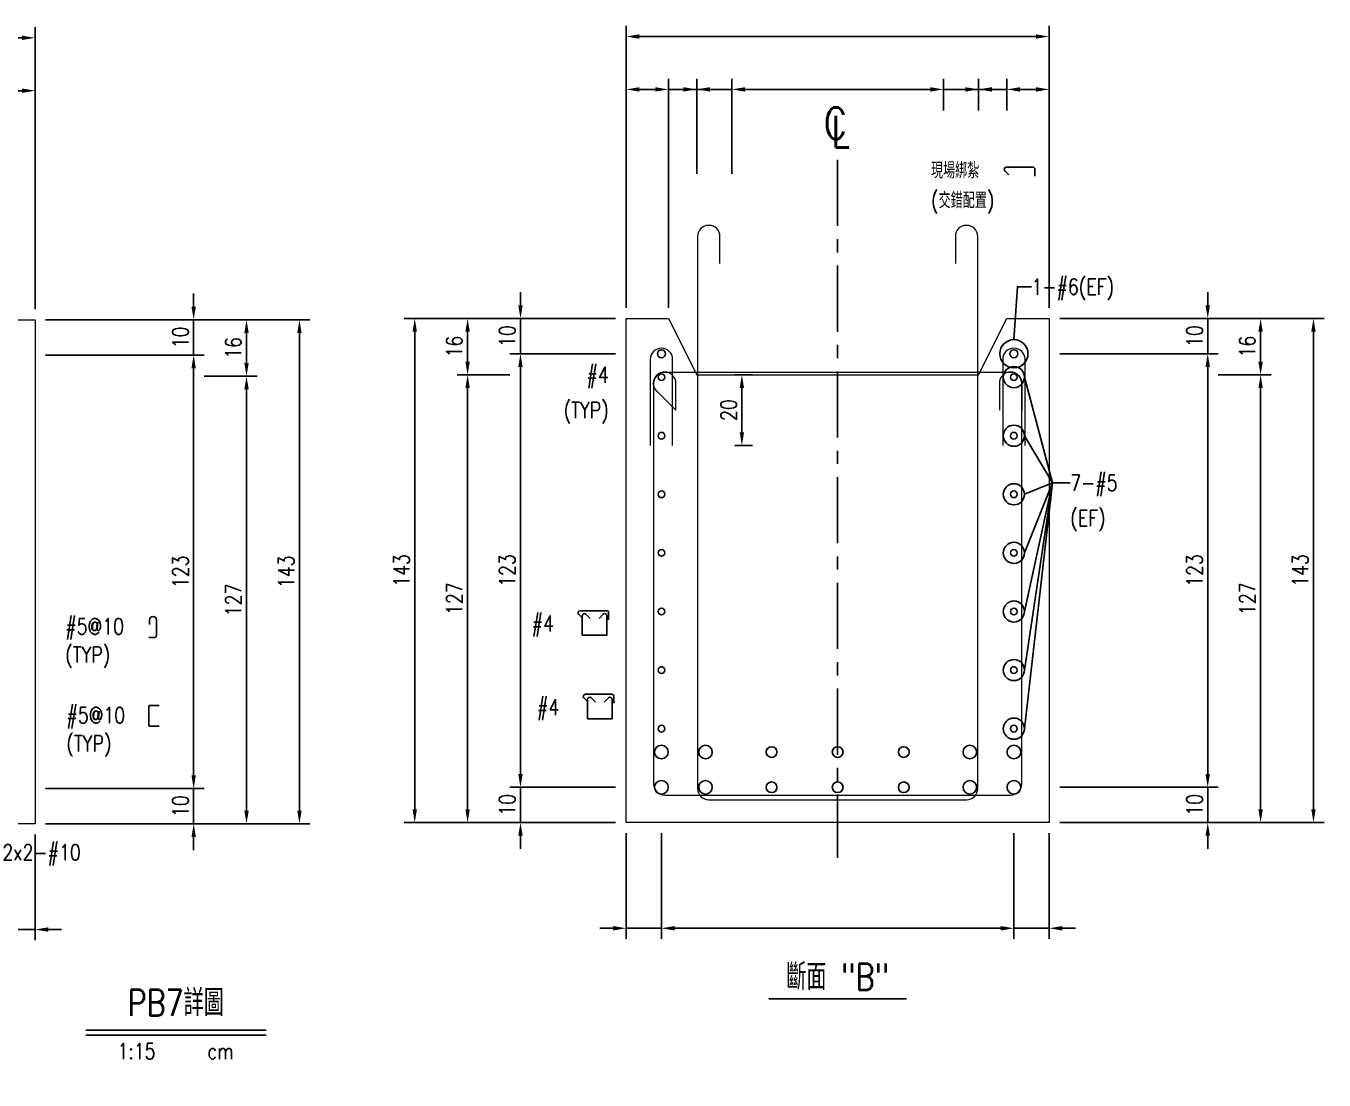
# Model space of a CAD drawing. Extents: x -4754 to 10419, y -19960 to 3841.
# Drawn here: x 10050.9 to 10419.3, y 1443.5 to 1742.6 of the extents above; entities that cross this region are included whole.
import ezdxf
from ezdxf.enums import TextEntityAlignment as Align

# ---------------------------------------------------------------- set-up
doc = ezdxf.new("R2010")
doc.units = 0
doc.header["$LTSCALE"] = 3
doc.linetypes.add('CENTER', pattern=[2, 1.25, -0.25, 0.25, -0.25])
doc.layers.get('0').update_dxf_attribs({"linetype": 'CONTINUOUS'})
doc.layers.add('HB_0', color=7, linetype='CONTINUOUS', transparency=0.5)
for name, color, linetype in [('HB_DIM', 1, 'CONTINUOUS'), ('HB_TXT_CTEXT', 2, 'CONTINUOUS'), ('鋼筋', 3, 'CONTINUOUS')]:
    doc.layers.add(name, color=color, linetype=linetype)
doc.styles.get("Standard").update_dxf_attribs({"font": 'ROMANS.shx', "width": 0.8, "bigfont": 'LCHINA.shx'})
doc.dimstyles.new('30', dxfattribs={"dimscale": 3, "dimtxt": 3, "dimasz": 2.5, "dimexe": 2, "dimexo": 2, "dimgap": 1, "dimtad": 1, "dimdsep": 46, "dimtxsty": 'Standard', "dimcen": 0, "dimclrd": 256, "dimclre": 256, "dimclrt": 2, "dimadec": 0, "dimazin": 0, "dimtfac": 1, "dimtix": 1, "dimtmove": 2, "dimatfit": 3, "dimfxl": 1, "dimtolj": 1, "dimtzin": 0, "dimarcsym": 0})

# ---------------------------------------------------------------- blocks, each defined once
blk = doc.blocks.new('beam_titleD')
at = {"layer": 'HB_TXT_CTEXT', "color": 3, "linetype": 'Continuous'}
blk.add_line((-25.6, 1.5), (25.6, 1.5), dxfattribs=at)
at = {"layer": 'HB_TXT_CTEXT', "color": 1, "linetype": 'Continuous'}
blk.add_line((-25.6, 0), (25.6, 0), dxfattribs=at)
at = {"color": 3, "linetype": 'Continuous', "width": 0.8}
blk.add_attdef('A', text='', height=7.5, dxfattribs=at).set_placement((-0.11, 9.63), align=Align.MIDDLE)
at = {"color": 2, "linetype": 'Continuous', "width": 0.8}
for tag, p in [('1:15', (-11.23, -4.5)), ('CM', (12.61, -4.49))]:
    blk.add_attdef(tag, text='', height=4.5, dxfattribs=at).set_placement(p, align=Align.MIDDLE)
blk = doc.blocks.new('*D937')
at = {"layer": 'HB_DIM', "linetype": 'Continuous', "lineweight": -2}
for p, q in [((9933.53, 1662.21), (9933.53, 1742.21)), ((10053.53, 1662.21), (10053.53, 1742.21)), ((9937.28, 1739.21), (10049.78, 1739.21))]:
    blk.add_line(p, q, dxfattribs=at)
at = {"layer": 'HB_DIM'}
for points in [[(9937.28, 1739.84), (9937.28, 1738.59), (9933.53, 1739.21)], [(10049.78, 1738.59), (10049.78, 1739.84), (10053.53, 1739.21)]]:
    blk.add_solid(points, dxfattribs=at)
at = {"layer": 'HB_DIM', "color": 2, "linetype": 'Continuous', "insert": (-3958.27, -1195.21), "char_height": 4.5, "attachment_point": 5, "rotation": 0}
blk.add_mtext('\\A1;120', dxfattribs=at)
blk = doc.blocks.new('*D944')
at = {"layer": 'HB_DIM', "linetype": 'Continuous', "lineweight": -2}
for p, q in [((10041.53, 1718.21), (10041.53, 1727.21)), ((10045.28, 1724.21), (10049.78, 1724.21)), ((10053.53, 1662.21), (10053.53, 1727.21))]:
    blk.add_line(p, q, dxfattribs=at)
at = {"layer": 'HB_DIM'}
for points in [[(10045.28, 1724.84), (10045.28, 1723.59), (10041.53, 1724.21)], [(10049.78, 1723.59), (10049.78, 1724.84), (10053.53, 1724.21)]]:
    blk.add_solid(points, dxfattribs=at)
at = {"layer": 'HB_DIM', "color": 2, "linetype": 'Continuous', "insert": (-3958.27, -1195.21), "char_height": 4.5, "attachment_point": 5, "rotation": 0}
blk.add_mtext('\\A1;12', dxfattribs=at)
blk = doc.blocks.new('*D947')
at = {"layer": 'HB_DIM', "linetype": 'Continuous', "lineweight": -2}
for p, q in [((10043.53, 1513.21), (10043.53, 1483.21)), ((10053.53, 1513.21), (10053.53, 1483.21)), ((10039.78, 1486.21), (10036.03, 1486.21)), ((10043.53, 1486.21), (10053.53, 1486.21)), ((10057.28, 1486.21), (10061.03, 1486.21))]:
    blk.add_line(p, q, dxfattribs=at)
at = {"layer": 'HB_DIM'}
for points in [[(10039.78, 1485.59), (10039.78, 1486.84), (10043.53, 1486.21)], [(10057.28, 1486.84), (10057.28, 1485.59), (10053.53, 1486.21)]]:
    blk.add_solid(points, dxfattribs=at)
at = {"layer": 'HB_DIM', "color": 2, "linetype": 'Continuous', "insert": (-3958.27, -1195.21), "char_height": 4.5, "attachment_point": 5, "rotation": 0}
blk.add_mtext('\\A1;10', dxfattribs=at)
blk = doc.blocks.new('*D954')
at = {"layer": 'HB_DIM', "linetype": 'Continuous', "lineweight": -2}
for p, q in [((10056.53, 1659.21), (10131.53, 1659.21)), ((10128.53, 1655.46), (10128.53, 1519.96)), ((10056.53, 1516.21), (10131.53, 1516.21))]:
    blk.add_line(p, q, dxfattribs=at)
at = {"layer": 'HB_DIM'}
for points in [[(10129.16, 1655.46), (10127.91, 1655.46), (10128.53, 1659.21)], [(10127.91, 1519.96), (10129.16, 1519.96), (10128.53, 1516.21)]]:
    blk.add_solid(points, dxfattribs=at)
at = {"layer": 'HB_DIM', "color": 2, "linetype": 'Continuous', "insert": (10124.78, 1587.71), "char_height": 4.5, "attachment_point": 5, "rotation": 90}
blk.add_mtext('\\A1;143', dxfattribs=at)
blk = doc.blocks.new('*D955')
at = {"layer": 'HB_DIM', "linetype": 'Continuous', "lineweight": -2}
for p, q in [((10101.53, 1659.21), (10116.53, 1659.21)), ((10113.53, 1655.46), (10113.53, 1646.96)), ((10101.53, 1643.21), (10116.53, 1643.21))]:
    blk.add_line(p, q, dxfattribs=at)
at = {"layer": 'HB_DIM'}
for points in [[(10114.16, 1655.46), (10112.91, 1655.46), (10113.53, 1659.21)], [(10112.91, 1646.96), (10114.16, 1646.96), (10113.53, 1643.21)]]:
    blk.add_solid(points, dxfattribs=at)
at = {"layer": 'HB_DIM', "color": 2, "linetype": 'Continuous', "insert": (10109.78, 1651.21), "char_height": 4.5, "attachment_point": 5, "rotation": 90}
blk.add_mtext('\\A1;16', dxfattribs=at)
blk = doc.blocks.new('*D956')
at = {"layer": 'HB_DIM', "linetype": 'Continuous', "lineweight": -2}
for p, q in [((10101.53, 1643.21), (10116.53, 1643.21)), ((10113.53, 1639.46), (10113.53, 1519.96)), ((10101.53, 1516.21), (10116.53, 1516.21))]:
    blk.add_line(p, q, dxfattribs=at)
at = {"layer": 'HB_DIM'}
for points in [[(10114.16, 1639.46), (10112.91, 1639.46), (10113.53, 1643.21)], [(10112.91, 1519.96), (10114.16, 1519.96), (10113.53, 1516.21)]]:
    blk.add_solid(points, dxfattribs=at)
at = {"layer": 'HB_DIM', "color": 2, "linetype": 'Continuous', "insert": (10109.78, 1579.71), "char_height": 4.5, "attachment_point": 5, "rotation": 90}
blk.add_mtext('\\A1;127', dxfattribs=at)
blk = doc.blocks.new('*D957')
at = {"layer": 'HB_DIM', "linetype": 'Continuous', "lineweight": -2}
for p, q in [((10098.53, 1662.96), (10098.53, 1666.71)), ((10056.53, 1659.21), (10101.53, 1659.21)), ((10098.53, 1659.21), (10098.53, 1649.21)), ((10056.53, 1649.21), (10101.53, 1649.21)), ((10098.53, 1645.46), (10098.53, 1641.71))]:
    blk.add_line(p, q, dxfattribs=at)
at = {"layer": 'HB_DIM'}
for points in [[(10097.91, 1662.96), (10099.16, 1662.96), (10098.53, 1659.21)], [(10099.16, 1645.46), (10097.91, 1645.46), (10098.53, 1649.21)]]:
    blk.add_solid(points, dxfattribs=at)
at = {"layer": 'HB_DIM', "color": 2, "linetype": 'Continuous', "insert": (10094.78, 1654.21), "char_height": 4.5, "attachment_point": 5, "rotation": 90}
blk.add_mtext('\\A1;10', dxfattribs=at)
blk = doc.blocks.new('*D958')
at = {"layer": 'HB_DIM', "linetype": 'Continuous', "lineweight": -2}
for p, q in [((10056.53, 1649.21), (10101.53, 1649.21)), ((10098.53, 1645.46), (10098.53, 1529.96)), ((10056.53, 1526.21), (10101.53, 1526.21))]:
    blk.add_line(p, q, dxfattribs=at)
at = {"layer": 'HB_DIM'}
for points in [[(10099.16, 1645.46), (10097.91, 1645.46), (10098.53, 1649.21)], [(10097.91, 1529.96), (10099.16, 1529.96), (10098.53, 1526.21)]]:
    blk.add_solid(points, dxfattribs=at)
at = {"layer": 'HB_DIM', "color": 2, "linetype": 'Continuous', "insert": (10094.78, 1587.71), "char_height": 4.5, "attachment_point": 5, "rotation": 90}
blk.add_mtext('\\A1;123', dxfattribs=at)
blk = doc.blocks.new('*D959')
at = {"layer": 'HB_DIM', "linetype": 'Continuous', "lineweight": -2}
for p, q in [((10098.53, 1529.96), (10098.53, 1533.71)), ((10056.53, 1526.21), (10101.53, 1526.21)), ((10098.53, 1526.21), (10098.53, 1516.21)), ((10056.53, 1516.21), (10101.53, 1516.21)), ((10098.53, 1512.46), (10098.53, 1508.71))]:
    blk.add_line(p, q, dxfattribs=at)
at = {"layer": 'HB_DIM'}
for points in [[(10097.91, 1529.96), (10099.16, 1529.96), (10098.53, 1526.21)], [(10099.16, 1512.46), (10097.91, 1512.46), (10098.53, 1516.21)]]:
    blk.add_solid(points, dxfattribs=at)
at = {"layer": 'HB_DIM', "color": 2, "linetype": 'Continuous', "insert": (10094.78, 1521.21), "char_height": 4.5, "attachment_point": 5, "rotation": 90}
blk.add_mtext('\\A1;10', dxfattribs=at)
blk = doc.blocks.new('rebar_Tie_90_90')
at = {"layer": 'HB_TXT_CTEXT', "linetype": 'Continuous'}
blk.add_lwpolyline([(26.39, 2.57), (23.61, 2.57, 0.414214), (23.45, 2.41), (23.45, -3.18, 0.414214), (23.61, -3.34), (26.39, -3.34)], format="xyb", dxfattribs=at)
at = {"color": 2, "linetype": 'Continuous', "width": 0.8}
for tag, p in [('D16@10', (0.05, -0.19)), ('(TYP)', (0.05, -8.19))]:
    blk.add_attdef(tag, text='', height=4.5, dxfattribs=at).set_placement(p, align=Align.MIDDLE_LEFT)
blk = doc.blocks.new('rebar_Tie_180_90')
at = {"layer": 'HB_TXT_CTEXT', "linetype": 'Continuous'}
blk.add_lwpolyline([(23.94, 0.5), (23.94, 1.85, -1), (25.86, 1.85), (25.86, -2.57, -0.414214), (25.26, -3.17), (23.73, -3.17)], format="xyb", dxfattribs=at)
at = {"color": 2, "linetype": 'Continuous', "width": 0.8}
for tag, p in [('D16@10', (0, 0)), ('(TYP)', (0, -8))]:
    blk.add_attdef(tag, text='', height=4.5, dxfattribs=at).set_placement(p, align=Align.MIDDLE_LEFT)
blk = doc.blocks.new('beam_SectionB')
at = {"layer": 'HB_TXT_CTEXT', "color": 4, "linetype": 'Continuous'}
blk.add_line((-19.5, 0), (19.5, 0), dxfattribs=at)
at = {"layer": 'HB_TXT_CTEXT', "color": 4, "linetype": 'Continuous', "width": 0.8}
blk.add_text('斷面 "B"', height=7.5, rotation=360, dxfattribs=at).set_placement((0, 6.6), align=Align.MIDDLE)
blk = doc.blocks.new('cl')
at = {"layer": 'HB_TXT_CTEXT', "linetype": 'Continuous', "width": 0.8}
for s, p in [('C', (-0.18, 0.11)), ('L', (0.23, -0.56))]:
    blk.add_text(s, height=2.5, dxfattribs=at).set_placement(p, align=Align.MIDDLE)
blk = doc.blocks.new('*D1415')
at = {"layer": 'HB_DIM', "linetype": 'Continuous', "lineweight": -2}
for p, q in [((10221.25, 1662.58), (10221.25, 1742.58)), ((10341.25, 1662.58), (10341.25, 1742.58)), ((10225, 1739.58), (10337.5, 1739.58))]:
    blk.add_line(p, q, dxfattribs=at)
at = {"layer": 'HB_DIM'}
for points in [[(10225, 1740.2), (10225, 1738.95), (10221.25, 1739.58)], [(10337.5, 1738.95), (10337.5, 1740.2), (10341.25, 1739.58)]]:
    blk.add_solid(points, dxfattribs=at)
at = {"layer": 'HB_DIM', "color": 2, "linetype": 'Continuous', "insert": (-3958.27, -1195.21), "char_height": 4.5, "attachment_point": 5, "rotation": 0}
blk.add_mtext('\\A1;120', dxfattribs=at)
blk = doc.blocks.new('*D1416')
at = {"layer": 'HB_DIM', "linetype": 'Continuous', "lineweight": -2}
for p, q in [((10221.25, 1662.58), (10221.25, 1727.58)), ((10233.25, 1662.58), (10233.25, 1727.58)), ((10225, 1724.58), (10229.5, 1724.58))]:
    blk.add_line(p, q, dxfattribs=at)
at = {"layer": 'HB_DIM'}
for points in [[(10225, 1725.2), (10225, 1723.95), (10221.25, 1724.58)], [(10229.5, 1723.95), (10229.5, 1725.2), (10233.25, 1724.58)]]:
    blk.add_solid(points, dxfattribs=at)
at = {"layer": 'HB_DIM', "color": 2, "linetype": 'Continuous', "insert": (-3958.27, -1195.21), "char_height": 4.5, "attachment_point": 5, "rotation": 0}
blk.add_mtext('\\A1;12', dxfattribs=at)
blk = doc.blocks.new('*D1417')
at = {"layer": 'HB_DIM', "linetype": 'Continuous', "lineweight": -2}
for p, q in [((10233.25, 1662.58), (10233.25, 1727.58)), ((10241.25, 1700.58), (10241.25, 1727.58)), ((10229.5, 1724.58), (10225.75, 1724.58)), ((10233.25, 1724.58), (10241.25, 1724.58)), ((10245, 1724.58), (10248.75, 1724.58))]:
    blk.add_line(p, q, dxfattribs=at)
at = {"layer": 'HB_DIM'}
for points in [[(10229.5, 1723.95), (10229.5, 1725.2), (10233.25, 1724.58)], [(10245, 1725.2), (10245, 1723.95), (10241.25, 1724.58)]]:
    blk.add_solid(points, dxfattribs=at)
at = {"layer": 'HB_DIM', "color": 2, "linetype": 'Continuous', "insert": (-3958.27, -1195.21), "char_height": 4.5, "attachment_point": 5, "rotation": 0}
blk.add_mtext('\\A1;8', dxfattribs=at)
blk = doc.blocks.new('*D1418')
at = {"layer": 'HB_DIM', "linetype": 'Continuous', "lineweight": -2}
for p, q in [((10241.25, 1700.58), (10241.25, 1727.58)), ((10251.25, 1700.58), (10251.25, 1727.58)), ((10237.5, 1724.58), (10233.75, 1724.58)), ((10241.25, 1724.58), (10251.25, 1724.58)), ((10255, 1724.58), (10258.75, 1724.58))]:
    blk.add_line(p, q, dxfattribs=at)
at = {"layer": 'HB_DIM'}
for points in [[(10237.5, 1723.95), (10237.5, 1725.2), (10241.25, 1724.58)], [(10255, 1725.2), (10255, 1723.95), (10251.25, 1724.58)]]:
    blk.add_solid(points, dxfattribs=at)
at = {"layer": 'HB_DIM', "color": 2, "linetype": 'Continuous', "insert": (-3958.27, -1195.21), "char_height": 4.5, "attachment_point": 5, "rotation": 0}
blk.add_mtext('\\A1;10', dxfattribs=at)
blk = doc.blocks.new('*D1419')
at = {"layer": 'HB_DIM', "linetype": 'Continuous', "lineweight": -2}
for p, q in [((10251.25, 1700.58), (10251.25, 1727.58)), ((10311.25, 1718.58), (10311.25, 1727.58)), ((10255, 1724.58), (10307.5, 1724.58))]:
    blk.add_line(p, q, dxfattribs=at)
at = {"layer": 'HB_DIM'}
for points in [[(10255, 1725.2), (10255, 1723.95), (10251.25, 1724.58)], [(10307.5, 1723.95), (10307.5, 1725.2), (10311.25, 1724.58)]]:
    blk.add_solid(points, dxfattribs=at)
at = {"layer": 'HB_DIM', "color": 2, "linetype": 'Continuous', "insert": (-3958.27, -1195.21), "char_height": 4.5, "attachment_point": 5, "rotation": 0}
blk.add_mtext('\\A1;60', dxfattribs=at)
blk = doc.blocks.new('*D1420')
at = {"layer": 'HB_DIM', "linetype": 'Continuous', "lineweight": -2}
for p, q in [((10311.25, 1718.58), (10311.25, 1727.58)), ((10321.25, 1718.58), (10321.25, 1727.58)), ((10307.5, 1724.58), (10303.75, 1724.58)), ((10311.25, 1724.58), (10321.25, 1724.58)), ((10325, 1724.58), (10328.75, 1724.58))]:
    blk.add_line(p, q, dxfattribs=at)
at = {"layer": 'HB_DIM'}
for points in [[(10307.5, 1723.95), (10307.5, 1725.2), (10311.25, 1724.58)], [(10325, 1725.2), (10325, 1723.95), (10321.25, 1724.58)]]:
    blk.add_solid(points, dxfattribs=at)
at = {"layer": 'HB_DIM', "color": 2, "linetype": 'Continuous', "insert": (-3958.27, -1195.21), "char_height": 4.5, "attachment_point": 5, "rotation": 0}
blk.add_mtext('\\A1;10', dxfattribs=at)
blk = doc.blocks.new('*D1421')
at = {"layer": 'HB_DIM', "linetype": 'Continuous', "lineweight": -2}
for p, q in [((10321.25, 1718.58), (10321.25, 1727.58)), ((10329.25, 1718.58), (10329.25, 1727.58)), ((10317.5, 1724.58), (10313.75, 1724.58)), ((10321.25, 1724.58), (10329.25, 1724.58)), ((10333, 1724.58), (10336.75, 1724.58))]:
    blk.add_line(p, q, dxfattribs=at)
at = {"layer": 'HB_DIM'}
for points in [[(10317.5, 1723.95), (10317.5, 1725.2), (10321.25, 1724.58)], [(10333, 1725.2), (10333, 1723.95), (10329.25, 1724.58)]]:
    blk.add_solid(points, dxfattribs=at)
at = {"layer": 'HB_DIM', "color": 2, "linetype": 'Continuous', "insert": (-3958.27, -1195.21), "char_height": 4.5, "attachment_point": 5, "rotation": 0}
blk.add_mtext('\\A1;8', dxfattribs=at)
blk = doc.blocks.new('*D1422')
at = {"layer": 'HB_DIM', "linetype": 'Continuous', "lineweight": -2}
for p, q in [((10329.25, 1718.58), (10329.25, 1727.58)), ((10341.25, 1662.58), (10341.25, 1727.58)), ((10333, 1724.58), (10337.5, 1724.58))]:
    blk.add_line(p, q, dxfattribs=at)
at = {"layer": 'HB_DIM'}
for points in [[(10333, 1725.2), (10333, 1723.95), (10329.25, 1724.58)], [(10337.5, 1723.95), (10337.5, 1725.2), (10341.25, 1724.58)]]:
    blk.add_solid(points, dxfattribs=at)
at = {"layer": 'HB_DIM', "color": 2, "linetype": 'Continuous', "insert": (-3958.27, -1195.21), "char_height": 4.5, "attachment_point": 5, "rotation": 0}
blk.add_mtext('\\A1;12', dxfattribs=at)
blk = doc.blocks.new('*D1423')
at = {"layer": 'HB_DIM', "linetype": 'Continuous', "lineweight": -2}
for p, q in [((10221.25, 1513.58), (10221.25, 1483.58)), ((10231.25, 1513.58), (10231.25, 1483.58)), ((10217.5, 1486.58), (10213.75, 1486.58)), ((10221.25, 1486.58), (10231.25, 1486.58)), ((10235, 1486.58), (10238.75, 1486.58))]:
    blk.add_line(p, q, dxfattribs=at)
at = {"layer": 'HB_DIM'}
for points in [[(10217.5, 1485.95), (10217.5, 1487.2), (10221.25, 1486.58)], [(10235, 1487.2), (10235, 1485.95), (10231.25, 1486.58)]]:
    blk.add_solid(points, dxfattribs=at)
at = {"layer": 'HB_DIM', "color": 2, "linetype": 'Continuous', "insert": (-3958.27, -1195.21), "char_height": 4.5, "attachment_point": 5, "rotation": 0}
blk.add_mtext('\\A1;10', dxfattribs=at)
blk = doc.blocks.new('*D1424')
at = {"layer": 'HB_DIM', "linetype": 'Continuous', "lineweight": -2}
for p, q in [((10231.25, 1513.58), (10231.25, 1483.58)), ((10331.25, 1513.58), (10331.25, 1483.58)), ((10235, 1486.58), (10327.5, 1486.58))]:
    blk.add_line(p, q, dxfattribs=at)
at = {"layer": 'HB_DIM'}
for points in [[(10235, 1487.2), (10235, 1485.95), (10231.25, 1486.58)], [(10327.5, 1485.95), (10327.5, 1487.2), (10331.25, 1486.58)]]:
    blk.add_solid(points, dxfattribs=at)
at = {"layer": 'HB_DIM', "color": 2, "linetype": 'Continuous', "insert": (-3958.27, -1195.21), "char_height": 4.5, "attachment_point": 5, "rotation": 0}
blk.add_mtext('\\A1;100', dxfattribs=at)
blk = doc.blocks.new('*D1425')
at = {"layer": 'HB_DIM', "linetype": 'Continuous', "lineweight": -2}
for p, q in [((10331.25, 1513.58), (10331.25, 1483.58)), ((10341.25, 1513.58), (10341.25, 1483.58)), ((10327.5, 1486.58), (10323.75, 1486.58)), ((10331.25, 1486.58), (10341.25, 1486.58)), ((10345, 1486.58), (10348.75, 1486.58))]:
    blk.add_line(p, q, dxfattribs=at)
at = {"layer": 'HB_DIM'}
for points in [[(10327.5, 1485.95), (10327.5, 1487.2), (10331.25, 1486.58)], [(10345, 1487.2), (10345, 1485.95), (10341.25, 1486.58)]]:
    blk.add_solid(points, dxfattribs=at)
at = {"layer": 'HB_DIM', "color": 2, "linetype": 'Continuous', "insert": (-3958.27, -1195.21), "char_height": 4.5, "attachment_point": 5, "rotation": 0}
blk.add_mtext('\\A1;10', dxfattribs=at)
blk = doc.blocks.new('*D1426')
at = {"layer": 'HB_DIM', "linetype": 'Continuous', "lineweight": -2}
for p, q in [((10218.25, 1659.58), (10158.25, 1659.58)), ((10161.25, 1655.83), (10161.25, 1520.33)), ((10218.25, 1516.58), (10158.25, 1516.58))]:
    blk.add_line(p, q, dxfattribs=at)
at = {"layer": 'HB_DIM'}
for points in [[(10161.88, 1655.83), (10160.63, 1655.83), (10161.25, 1659.58)], [(10160.63, 1520.33), (10161.88, 1520.33), (10161.25, 1516.58)]]:
    blk.add_solid(points, dxfattribs=at)
at = {"layer": 'HB_DIM', "color": 2, "linetype": 'Continuous', "insert": (10157.5, 1588.08), "char_height": 4.5, "attachment_point": 5, "rotation": 90}
blk.add_mtext('\\A1;143', dxfattribs=at)
blk = doc.blocks.new('*D1427')
at = {"layer": 'HB_DIM', "linetype": 'Continuous', "lineweight": -2}
for p, q in [((10188.25, 1659.58), (10173.25, 1659.58)), ((10176.25, 1655.83), (10176.25, 1647.33)), ((10188.25, 1643.58), (10173.25, 1643.58))]:
    blk.add_line(p, q, dxfattribs=at)
at = {"layer": 'HB_DIM'}
for points in [[(10176.88, 1655.83), (10175.63, 1655.83), (10176.25, 1659.58)], [(10175.63, 1647.33), (10176.88, 1647.33), (10176.25, 1643.58)]]:
    blk.add_solid(points, dxfattribs=at)
at = {"layer": 'HB_DIM', "color": 2, "linetype": 'Continuous', "insert": (10172.5, 1651.58), "char_height": 4.5, "attachment_point": 5, "rotation": 90}
blk.add_mtext('\\A1;16', dxfattribs=at)
blk = doc.blocks.new('*D1428')
at = {"layer": 'HB_DIM', "linetype": 'Continuous', "lineweight": -2}
for p, q in [((10188.25, 1643.58), (10173.25, 1643.58)), ((10176.25, 1639.83), (10176.25, 1520.33)), ((10188.25, 1516.58), (10173.25, 1516.58))]:
    blk.add_line(p, q, dxfattribs=at)
at = {"layer": 'HB_DIM'}
for points in [[(10176.88, 1639.83), (10175.63, 1639.83), (10176.25, 1643.58)], [(10175.63, 1520.33), (10176.88, 1520.33), (10176.25, 1516.58)]]:
    blk.add_solid(points, dxfattribs=at)
at = {"layer": 'HB_DIM', "color": 2, "linetype": 'Continuous', "insert": (10172.5, 1580.08), "char_height": 4.5, "attachment_point": 5, "rotation": 90}
blk.add_mtext('\\A1;127', dxfattribs=at)
blk = doc.blocks.new('*D1429')
at = {"layer": 'HB_DIM', "linetype": 'Continuous', "lineweight": -2}
for p, q in [((10191.25, 1663.33), (10191.25, 1667.08)), ((10218.25, 1659.58), (10188.25, 1659.58)), ((10191.25, 1659.58), (10191.25, 1649.58)), ((10218.25, 1649.58), (10188.25, 1649.58)), ((10191.25, 1645.83), (10191.25, 1642.08))]:
    blk.add_line(p, q, dxfattribs=at)
at = {"layer": 'HB_DIM'}
for points in [[(10190.63, 1663.33), (10191.88, 1663.33), (10191.25, 1659.58)], [(10191.88, 1645.83), (10190.63, 1645.83), (10191.25, 1649.58)]]:
    blk.add_solid(points, dxfattribs=at)
at = {"layer": 'HB_DIM', "color": 2, "linetype": 'Continuous', "insert": (10187.5, 1654.58), "char_height": 4.5, "attachment_point": 5, "rotation": 90}
blk.add_mtext('\\A1;10', dxfattribs=at)
blk = doc.blocks.new('*D1430')
at = {"layer": 'HB_DIM', "linetype": 'Continuous', "lineweight": -2}
for p, q in [((10218.25, 1649.58), (10188.25, 1649.58)), ((10191.25, 1645.83), (10191.25, 1530.33)), ((10218.25, 1526.58), (10188.25, 1526.58))]:
    blk.add_line(p, q, dxfattribs=at)
at = {"layer": 'HB_DIM'}
for points in [[(10191.88, 1645.83), (10190.63, 1645.83), (10191.25, 1649.58)], [(10190.63, 1530.33), (10191.88, 1530.33), (10191.25, 1526.58)]]:
    blk.add_solid(points, dxfattribs=at)
at = {"layer": 'HB_DIM', "color": 2, "linetype": 'Continuous', "insert": (10187.5, 1588.08), "char_height": 4.5, "attachment_point": 5, "rotation": 90}
blk.add_mtext('\\A1;123', dxfattribs=at)
blk = doc.blocks.new('*D1431')
at = {"layer": 'HB_DIM', "linetype": 'Continuous', "lineweight": -2}
for p, q in [((10191.25, 1530.33), (10191.25, 1534.08)), ((10218.25, 1526.58), (10188.25, 1526.58)), ((10191.25, 1526.58), (10191.25, 1516.58)), ((10218.25, 1516.58), (10188.25, 1516.58)), ((10191.25, 1512.83), (10191.25, 1509.08))]:
    blk.add_line(p, q, dxfattribs=at)
at = {"layer": 'HB_DIM'}
for points in [[(10190.63, 1530.33), (10191.88, 1530.33), (10191.25, 1526.58)], [(10191.88, 1512.83), (10190.63, 1512.83), (10191.25, 1516.58)]]:
    blk.add_solid(points, dxfattribs=at)
at = {"layer": 'HB_DIM', "color": 2, "linetype": 'Continuous', "insert": (10187.5, 1521.58), "char_height": 4.5, "attachment_point": 5, "rotation": 90}
blk.add_mtext('\\A1;10', dxfattribs=at)
blk = doc.blocks.new('*D1432')
at = {"layer": 'HB_DIM', "linetype": 'Continuous', "lineweight": -2}
for p, q in [((10344.25, 1659.58), (10419.25, 1659.58)), ((10416.25, 1655.83), (10416.25, 1520.33)), ((10344.25, 1516.58), (10419.25, 1516.58))]:
    blk.add_line(p, q, dxfattribs=at)
at = {"layer": 'HB_DIM'}
for points in [[(10416.88, 1655.83), (10415.63, 1655.83), (10416.25, 1659.58)], [(10415.63, 1520.33), (10416.88, 1520.33), (10416.25, 1516.58)]]:
    blk.add_solid(points, dxfattribs=at)
at = {"layer": 'HB_DIM', "color": 2, "linetype": 'Continuous', "insert": (10412.5, 1588.08), "char_height": 4.5, "attachment_point": 5, "rotation": 90}
blk.add_mtext('\\A1;143', dxfattribs=at)
blk = doc.blocks.new('*D1433')
at = {"layer": 'HB_DIM', "linetype": 'Continuous', "lineweight": -2}
for p, q in [((10389.25, 1659.58), (10404.25, 1659.58)), ((10401.25, 1655.83), (10401.25, 1647.33)), ((10389.25, 1643.58), (10404.25, 1643.58))]:
    blk.add_line(p, q, dxfattribs=at)
at = {"layer": 'HB_DIM'}
for points in [[(10401.88, 1655.83), (10400.63, 1655.83), (10401.25, 1659.58)], [(10400.63, 1647.33), (10401.88, 1647.33), (10401.25, 1643.58)]]:
    blk.add_solid(points, dxfattribs=at)
at = {"layer": 'HB_DIM', "color": 2, "linetype": 'Continuous', "insert": (10397.5, 1651.58), "char_height": 4.5, "attachment_point": 5, "rotation": 90}
blk.add_mtext('\\A1;16', dxfattribs=at)
blk = doc.blocks.new('*D1434')
at = {"layer": 'HB_DIM', "linetype": 'Continuous', "lineweight": -2}
for p, q in [((10389.25, 1643.58), (10404.25, 1643.58)), ((10401.25, 1639.83), (10401.25, 1520.33)), ((10389.25, 1516.58), (10404.25, 1516.58))]:
    blk.add_line(p, q, dxfattribs=at)
at = {"layer": 'HB_DIM'}
for points in [[(10401.88, 1639.83), (10400.63, 1639.83), (10401.25, 1643.58)], [(10400.63, 1520.33), (10401.88, 1520.33), (10401.25, 1516.58)]]:
    blk.add_solid(points, dxfattribs=at)
at = {"layer": 'HB_DIM', "color": 2, "linetype": 'Continuous', "insert": (10397.5, 1580.08), "char_height": 4.5, "attachment_point": 5, "rotation": 90}
blk.add_mtext('\\A1;127', dxfattribs=at)
blk = doc.blocks.new('*D1435')
at = {"layer": 'HB_DIM', "linetype": 'Continuous', "lineweight": -2}
for p, q in [((10386.25, 1663.33), (10386.25, 1667.08)), ((10344.25, 1659.58), (10389.25, 1659.58)), ((10386.25, 1659.58), (10386.25, 1649.58)), ((10344.25, 1649.58), (10389.25, 1649.58)), ((10386.25, 1645.83), (10386.25, 1642.08))]:
    blk.add_line(p, q, dxfattribs=at)
at = {"layer": 'HB_DIM'}
for points in [[(10385.63, 1663.33), (10386.88, 1663.33), (10386.25, 1659.58)], [(10386.88, 1645.83), (10385.63, 1645.83), (10386.25, 1649.58)]]:
    blk.add_solid(points, dxfattribs=at)
at = {"layer": 'HB_DIM', "color": 2, "linetype": 'Continuous', "insert": (10382.5, 1654.58), "char_height": 4.5, "attachment_point": 5, "rotation": 90}
blk.add_mtext('\\A1;10', dxfattribs=at)
blk = doc.blocks.new('*D1436')
at = {"layer": 'HB_DIM', "linetype": 'Continuous', "lineweight": -2}
for p, q in [((10344.25, 1649.58), (10389.25, 1649.58)), ((10386.25, 1645.83), (10386.25, 1530.33)), ((10344.25, 1526.58), (10389.25, 1526.58))]:
    blk.add_line(p, q, dxfattribs=at)
at = {"layer": 'HB_DIM'}
for points in [[(10386.88, 1645.83), (10385.63, 1645.83), (10386.25, 1649.58)], [(10385.63, 1530.33), (10386.88, 1530.33), (10386.25, 1526.58)]]:
    blk.add_solid(points, dxfattribs=at)
at = {"layer": 'HB_DIM', "color": 2, "linetype": 'Continuous', "insert": (10382.5, 1588.08), "char_height": 4.5, "attachment_point": 5, "rotation": 90}
blk.add_mtext('\\A1;123', dxfattribs=at)
blk = doc.blocks.new('*D1437')
at = {"layer": 'HB_DIM', "linetype": 'Continuous', "lineweight": -2}
for p, q in [((10386.25, 1530.33), (10386.25, 1534.08)), ((10344.25, 1526.58), (10389.25, 1526.58)), ((10386.25, 1526.58), (10386.25, 1516.58)), ((10344.25, 1516.58), (10389.25, 1516.58)), ((10386.25, 1512.83), (10386.25, 1509.08))]:
    blk.add_line(p, q, dxfattribs=at)
at = {"layer": 'HB_DIM'}
for points in [[(10385.63, 1530.33), (10386.88, 1530.33), (10386.25, 1526.58)], [(10386.88, 1512.83), (10385.63, 1512.83), (10386.25, 1516.58)]]:
    blk.add_solid(points, dxfattribs=at)
at = {"layer": 'HB_DIM', "color": 2, "linetype": 'Continuous', "insert": (10382.5, 1521.58), "char_height": 4.5, "attachment_point": 5, "rotation": 90}
blk.add_mtext('\\A1;10', dxfattribs=at)
blk = doc.blocks.new('C')
at = {"color": 3, "linetype": 'Continuous'}
blk.add_circle((0, 0), 1.2, dxfattribs=at)
blk = doc.blocks.new('rebar_Tie_135_90')
at = {"layer": '鋼筋', "color": 7, "linetype": 'Continuous'}
blk.add_lwpolyline([(22.36, -1.26), (21.17, -0.07, -0.668179), (21.6, 0.96), (29.11, 0.96, -0.414214), (29.71, 0.36), (29.71, -1.6)], format="xyb", dxfattribs=at)
at = {"color": 2, "linetype": 'Continuous', "width": 0.8}
for tag, p in [('現場綁紮', (0.23, 0.01)), ('(交錯配置)', (0.23, -8.49))]:
    blk.add_attdef(tag, text='', height=4.5, dxfattribs=at).set_placement(p, align=Align.MIDDLE_LEFT)
blk = doc.blocks.new('rebar_HoopUwithTie')
at = {"layer": 'HB_TXT_CTEXT', "linetype": 'Continuous'}
for points in [[(-6.82, 1.41), (-8.01, 2.6, -0.668179), (-7.59, 3.62), (-0.08, 3.62, -0.414214), (0.52, 3.02), (0.52, 1.07)], [(-2.21, 1.43), (-1.02, 2.61, -0.668179), (0, 2.19), (0, -3.33), (-6.95, -3.33), (-6.95, 2.19, -0.668179), (-5.92, 2.61), (-4.74, 1.43)]]:
    blk.add_lwpolyline(points, format="xyb", dxfattribs=at)
at = {"color": 2, "linetype": 'Continuous', "width": 0.8}
blk.add_attdef('D13', text='', height=4.5, dxfattribs=at).set_placement((-21.31, 0), align=Align.MIDDLE_LEFT)
blk = doc.blocks.new('*D1438')
at = {"layer": 'HB_DIM', "linetype": 'Continuous', "lineweight": -2}
for p, q in [((10252.07, 1643.58), (10257.07, 1643.58)), ((10254.07, 1627.33), (10254.07, 1639.83)), ((10252.07, 1623.58), (10257.07, 1623.58))]:
    blk.add_line(p, q, dxfattribs=at)
at = {"layer": 'HB_DIM'}
for points in [[(10254.7, 1639.83), (10253.45, 1639.83), (10254.07, 1643.58)], [(10253.45, 1627.33), (10254.7, 1627.33), (10254.07, 1623.58)]]:
    blk.add_solid(points, dxfattribs=at)
at = {"layer": 'HB_DIM', "color": 2, "linetype": 'Continuous', "insert": (10250.32, 1633.58), "char_height": 4.5, "attachment_point": 5, "rotation": 90}
blk.add_mtext('\\A1;20', dxfattribs=at)

msp = doc.modelspace()

# ---------------------------------------------------------------- linework, layer by layer
at = {"layer": 'HB_0', "lineweight": 5}
for p, q in [((10041.534, 1659.211, -20), (10053.534, 1659.211, -20)), ((10053.534, 1659.211, -20), (10053.534, 1516.211, -20)), ((10221.252, 1516.577, -20), (10221.252, 1659.577, -20)), ((10221.252, 1659.577, -20), (10233.252, 1659.577, -20)), ((10233.252, 1659.577, -20), (10241.252, 1643.577, -20)), ((10321.252, 1643.577, -20), (10329.252, 1659.577, -20)), ((10329.252, 1659.577, -20), (10341.252, 1659.577, -20)), ((10341.252, 1659.577, -20), (10341.252, 1516.577, -20)), ((10241.252, 1643.577, -20), (10246.252, 1643.577, -20)), ((10246.252, 1643.577, -20), (10251.252, 1643.577)), ((10251.252, 1643.577), (10311.252, 1643.577)), ((10311.252, 1643.577), (10316.252, 1643.577, -20)), ((10316.252, 1643.577, -20), (10321.252, 1643.577, -20)), ((10053.534, 1516.211, -20), (10028.534, 1516.211, -20)), ((10246.252, 1516.577, -20), (10221.252, 1516.577, -20)), ((10251.252, 1516.577), (10246.252, 1516.577, -20)), ((10311.252, 1516.577), (10251.252, 1516.577)), ((10316.252, 1516.577, -20), (10311.252, 1516.577)), ((10341.252, 1516.577, -20), (10316.252, 1516.577, -20))]:
    msp.add_line(p, q, dxfattribs=at)
at = {"layer": 'HB_0', "color": 1, "linetype": 'CENTER', "ltscale": 5}
msp.add_lwpolyline([(10281.252, 1704.577), (10281.252, 1506.577)], dxfattribs=at)
at = {"layer": 'HB_DIM', "color": 1, "linetype": 'Continuous'}
for points in [[(10291.252, 1682.832, 0, 1.25, 0), (10293.502, 1686.582, 0, 0, 0), (10302.502, 1701.582, 0, 0, 0), (10307.502, 1701.582, 0, 0, 0)], [(10228.072, 1643.58, 0, 1.25, 0), (10224.322, 1643.58, 0, 0, 0), (10216.322, 1643.58, 0, 0, 0)], [(10048.344, 1572.216, 0, 1.25, 0), (10052.094, 1572.216, 0, 0, 0), (10062.094, 1572.216, 0, 0, 0)], [(10241.507, 1573.062, 0, 1.25, 0), (10237.757, 1573.062, 0, 0, 0), (10215.757, 1573.062, 0, 0, 0)], [(10028.629, 1547.216, 0, 1.25, 0), (10032.379, 1547.216, 0, 0, 0), (10062.379, 1547.216, 0, 0, 0)], [(10229.007, 1549.332, 0, 1.25, 0), (10225.257, 1549.332, 0, 0, 0), (10217.257, 1549.332, 0, 0, 0)]]:
    msp.add_lwpolyline(points, format="xyseb", dxfattribs=at)
for points in [[(10331.252, 1653.577), (10332.252, 1668.577), (10336.252, 1668.577)], [(10334.252, 1642.952), (10342.252, 1612.952)], [(10334.252, 1626.327), (10342.252, 1612.952)], [(10334.252, 1543.202), (10342.252, 1612.952)], [(10334.252, 1559.827), (10342.252, 1612.952)], [(10334.252, 1576.452), (10342.252, 1612.952)], [(10334.252, 1593.077), (10342.252, 1612.952)], [(10334.252, 1609.702), (10342.252, 1612.952)], [(10342.252, 1612.952), (10347.252, 1612.952)]]:
    msp.add_lwpolyline(points, dxfattribs=at)
for centre, radius in [((10331.252, 1649.577), 4), ((10331.252, 1642.952), 3), ((10331.252, 1626.327), 3), ((10331.252, 1609.702), 3), ((10331.252, 1593.077), 3), ((10331.252, 1576.452), 3), ((10331.252, 1559.827), 3), ((10331.252, 1543.202), 3)]:
    msp.add_circle(centre, radius, dxfattribs=at)
at = {"layer": '鋼筋', "lineweight": 5}
for p, q in [((10241.507, 1682.832, -10), (10241.507, 1526.237, -10)), ((10247.857, 1675.212, -10), (10247.857, 1682.832, -10)), ((10314.647, 1682.832, -10), (10314.647, 1675.212, -10)), ((10320.997, 1526.237, -10), (10320.997, 1682.832, -10)), ((10228.072, 1647.992, 13.73), (10228.072, 1623.58, 13.73)), ((10234.422, 1623.58, 13.73), (10234.422, 1647.992, 13.73)), ((10328.082, 1647.992, 13.73), (10328.082, 1623.58, 13.73)), ((10334.432, 1623.58, 13.73), (10334.432, 1647.992, 13.73)), ((10232.182, 1644.382, 13.73), (10330.322, 1644.382, 13.73)), ((10229.007, 1641.207, 15), (10229.007, 1527.507, 15)), ((10235.325, 1633.574, 13.73), (10229.936, 1638.962, 13.73)), ((10235.357, 1633.587, 15), (10235.357, 1641.207, 15)), ((10327.147, 1641.207, 15), (10327.147, 1633.587, 15)), ((10333.497, 1527.507, 15), (10333.497, 1641.207, 15)), ((10333.497, 1641.207, 13.73), (10333.497, 1633.587, 13.73)), ((10232.182, 1524.332, 15), (10330.322, 1524.332, 15)), ((10244.682, 1523.062, -10), (10317.822, 1523.062, -10))]:
    msp.add_line(p, q, dxfattribs=at)
for centre, start, end in [((10244.682, 1682.832, -10), 0, 180), ((10317.822, 1682.832, -10), 0, 180), ((10231.247, 1647.992, 13.73), 0, 180), ((10331.257, 1647.992, 13.73), 0, 180), ((10232.182, 1641.207, 15), 0, 180), ((10330.322, 1641.207, 15), 0, 180), ((10232.182, 1527.507, 15), 180, 270), ((10244.682, 1526.237, -10), 180, 270), ((10317.822, 1526.237, -10), 270, 0), ((10330.322, 1527.507, 15), 270, 0)]:
    msp.add_arc(centre, 3.175, start, end, dxfattribs=at)
at = {"layer": '鋼筋', "lineweight": 5, "extrusion": (-6.16298e-32, -1.22465e-16, -1)}
msp.add_arc((-10232.182, 1641.207, -13.73), 3.175, 315, 90, dxfattribs=at)
at = {"layer": '鋼筋', "lineweight": 5, "extrusion": (-2.99927e-32, -1.22465e-16, -1)}
msp.add_arc((-10330.322, 1641.207, -13.73), 3.175, 90, 180, dxfattribs=at)

# ---------------------------------------------------------------- block references
at = {"layer": 'HB_0', "linetype": 'Continuous', "xscale": 3.6, "yscale": 3.6, "zscale": 3.6}
msp.add_blockref('cl', (10281.252, 1714.577, 490), dxfattribs=at)
at = {"layer": 'HB_DIM', "linetype": 'Continuous'}
for name, p, values in [('rebar_Tie_135_90', (10307.502, 1701.582), {'現場綁紮': '現場綁紮', '(交錯配置)': '(交錯配置)'}), ('rebar_HoopUwithTie', (10215.757, 1573.062, -10), {'D13': '#4'}), ('rebar_Tie_180_90', (10062.094, 1572.216, -5), {'D16@10': '#5@10', '(TYP)': '(TYP)'}), ('rebar_HoopUwithTie', (10217.257, 1549.332, 15), {'D13': '#4'}), ('rebar_Tie_90_90', (10062.379, 1547.216, -5), {'D16@10': '#5@10', '(TYP)': '(TYP)'})]:
    msp.add_blockref(name, p, dxfattribs=at).add_auto_attribs(values)
at = {"layer": 'HB_TXT_CTEXT', "color": 0, "linetype": 'Continuous', "rotation": 360}
msp.add_blockref('beam_SectionB', (10281.252, 1466.577), dxfattribs=at)
msp.add_blockref('beam_titleD', (10093.534, 1456.211), dxfattribs=at).add_auto_attribs({'A': 'PB7詳圖', '1:15': '1:15', 'CM': 'cm'})
at = {"layer": '鋼筋', "linetype": 'Continuous'}
for p, xscale, yscale, zscale in [((10231.252, 1649.577), 0.955, 0.955, 0.955), ((10331.252, 1649.577), 0.955, 0.955, 0.955), ((10231.252, 1642.952), 0.795, 0.795, 0.795), ((10331.252, 1642.952), 0.795, 0.795, 0.795), ((10231.252, 1626.327), 0.795, 0.795, 0.795), ((10331.252, 1626.327), 0.795, 0.795, 0.795), ((10231.252, 1609.702), 0.795, 0.795, 0.795), ((10331.252, 1609.702), 0.795, 0.795, 0.795), ((10231.252, 1593.077), 0.795, 0.795, 0.795), ((10331.252, 1593.077), 0.795, 0.795, 0.795), ((10231.252, 1576.452), 0.795, 0.795, 0.795), ((10331.252, 1576.452), 0.795, 0.795, 0.795), ((10231.252, 1559.827), 0.795, 0.795, 0.795), ((10331.252, 1559.827), 0.795, 0.795, 0.795), ((10231.252, 1543.202), 0.795, 0.795, 0.795), ((10331.252, 1543.202), 0.795, 0.795, 0.795), ((10231.252, 1536.577), 1.61, 1.61, 1.61), ((10243.752, 1536.577), 1.61, 1.61, 1.61), ((10262.502, 1536.577), 1.27, 1.27, 1.27), ((10281.252, 1536.577), 1.27, 1.27, 1.27), ((10300.002, 1536.577), 1.27, 1.27, 1.27), ((10318.752, 1536.577), 1.61, 1.61, 1.61), ((10331.252, 1536.577), 1.61, 1.61, 1.61), ((10231.252, 1526.577), 1.61, 1.61, 1.61), ((10243.752, 1526.577), 1.61, 1.61, 1.61), ((10318.752, 1526.577), 1.61, 1.61, 1.61), ((10331.252, 1526.577), 1.61, 1.61, 1.61), ((10262.502, 1526.577), 1.27, 1.27, 1.27), ((10281.252, 1526.577), 1.27, 1.27, 1.27), ((10300.002, 1526.577), 1.27, 1.27, 1.27)]:
    msp.add_blockref('C', p, dxfattribs=dict(at, xscale=xscale, yscale=yscale, zscale=zscale))

# ---------------------------------------------------------------- texts
at = {"layer": 'HB_DIM', "color": 2, "linetype": 'Continuous', "width": 0.8}
for s, p in [('1-#6(EF)', (10336.252, 1668.577)), ('7-#5', (10347.252, 1612.952)), ('(EF)', (10347.252, 1602.952)), ('2x2-#10', (10044.284, 1508.121))]:
    msp.add_text(s, height=4.5, dxfattribs=at).set_placement(p, align=Align.MIDDLE_LEFT)
for s, p in [('#4', (10216.322, 1643.58, 13.73)), ('(TYP)', (10216.322, 1633.58, 13.73))]:
    msp.add_text(s, height=4.5, dxfattribs=at).set_placement(p, align=Align.MIDDLE_RIGHT)

# ---------------------------------------------------------------- dimensions: what is measured, and where the dimension line sits
at = {"layer": 'HB_DIM', "linetype": 'Continuous'}
for base, p1, p2, picture in [((10341.252, 1739.577), (10221.252, 1659.577, -20), (10341.252, 1659.577, -20), '*D1415'), ((10053.534, 1739.211), (9933.534, 1659.211, -20), (10053.534, 1659.211, -20), '*D937'), ((10233.252, 1724.577), (10221.252, 1659.577, -20), (10233.252, 1659.577, -20), '*D1416'), ((10251.252, 1724.577), (10241.252, 1697.577, -20), (10251.252, 1697.577, -20), '*D1418'), ((10311.252, 1724.577), (10251.252, 1697.577, -20), (10311.252, 1715.577, -20), '*D1419'), ((10321.252, 1724.577), (10311.252, 1715.577, -20), (10321.252, 1715.577, -20), '*D1420'), ((10341.252, 1724.577), (10329.252, 1715.577, -20), (10341.252, 1659.577, -20), '*D1422'), ((10241.252, 1724.577), (10233.252, 1659.577, -20), (10241.252, 1697.577, -20), '*D1417'), ((10329.252, 1724.577), (10321.252, 1715.577, -20), (10329.252, 1715.577, -20), '*D1421'), ((10053.534, 1724.211), (10041.534, 1715.211, -20), (10053.534, 1659.211, -20), '*D944'), ((10331.252, 1486.577), (10231.252, 1516.577, -20), (10331.252, 1516.577, -20), '*D1424'), ((10231.252, 1486.577), (10221.252, 1516.577, -20), (10231.252, 1516.577, -20), '*D1423'), ((10341.252, 1486.577), (10331.252, 1516.577, -20), (10341.252, 1516.577, -20), '*D1425'), ((10053.534, 1486.211), (10043.534, 1516.211, -20), (10053.534, 1516.211, -20), '*D947')]:
    dim = msp.add_linear_dim(base=base, p1=p1, p2=p2, angle=0, dimstyle='30', override={"dimscale": 1.5, "dimpost": '<>'}, dxfattribs=at)
    dim.commit()
    dim.dimension.update_dxf_attribs({"geometry": picture, "text_midpoint": (-3958.267, -1195.214), "dimtype": 160})
for base, p1, p2, picture, middle in [((10098.534, 1649.211), (10053.534, 1659.211, -20), (10053.534, 1649.211, -20), '*D957', (10094.784, 1654.211)), ((10191.252, 1649.577), (10221.252, 1659.577, -20), (10221.252, 1649.577, -20), '*D1429', (10187.502, 1654.577)), ((10386.252, 1649.577), (10341.252, 1659.577, -20), (10341.252, 1649.577, -20), '*D1435', (10382.502, 1654.577)), ((10128.534, 1516.211), (10053.534, 1659.211, -20), (10053.534, 1516.211, -20), '*D954', (10124.784, 1587.711)), ((10113.534, 1643.211), (10098.534, 1659.211, -20), (10098.534, 1643.211, -20), '*D955', (10109.784, 1651.211)), ((10161.252, 1516.577), (10221.252, 1659.577, -20), (10221.252, 1516.577, -20), '*D1426', (10157.502, 1588.077)), ((10176.252, 1643.577), (10191.252, 1659.577, -20), (10191.252, 1643.577, -20), '*D1427', (10172.502, 1651.577)), ((10416.252, 1516.577), (10341.252, 1659.577, -20), (10341.252, 1516.577, -20), '*D1432', (10412.502, 1588.077)), ((10401.252, 1643.577), (10386.252, 1659.577, -20), (10386.252, 1643.577, -20), '*D1433', (10397.502, 1651.577)), ((10098.534, 1526.211), (10053.534, 1649.211, -20), (10053.534, 1526.211, -20), '*D958', (10094.784, 1587.711)), ((10191.252, 1526.577), (10221.252, 1649.577, -20), (10221.252, 1526.577, -20), '*D1430', (10187.502, 1588.077)), ((10386.252, 1526.577), (10341.252, 1649.577, -20), (10341.252, 1526.577, -20), '*D1436', (10382.502, 1588.077)), ((10113.534, 1516.211), (10098.534, 1643.211, -20), (10098.534, 1516.211, -20), '*D956', (10109.784, 1579.711)), ((10176.252, 1516.577), (10191.252, 1643.577, -20), (10191.252, 1516.577, -20), '*D1428', (10172.502, 1580.077)), ((10254.072, 1643.577), (10249.072, 1623.58, 13.73), (10249.072, 1643.577, 13.73), '*D1438', (10250.322, 1633.578)), ((10401.252, 1516.577), (10386.252, 1643.577, -20), (10386.252, 1516.577, -20), '*D1434', (10397.502, 1580.077)), ((10098.534, 1516.211), (10053.534, 1526.211, -20), (10053.534, 1516.211, -20), '*D959', (10094.784, 1521.211)), ((10191.252, 1516.577), (10221.252, 1526.577, -20), (10221.252, 1516.577, -20), '*D1431', (10187.502, 1521.577)), ((10386.252, 1516.577), (10341.252, 1526.577, -20), (10341.252, 1516.577, -20), '*D1437', (10382.502, 1521.577))]:
    dim = msp.add_linear_dim(base=base, p1=p1, p2=p2, angle=90, dimstyle='30', override={"dimscale": 1.5, "dimtad": 4, "dimpost": '<>'}, dxfattribs=at)
    dim.commit()
    dim.dimension.update_dxf_attribs({"geometry": picture, "text_midpoint": middle})

doc.saveas('drawing.dxf')
